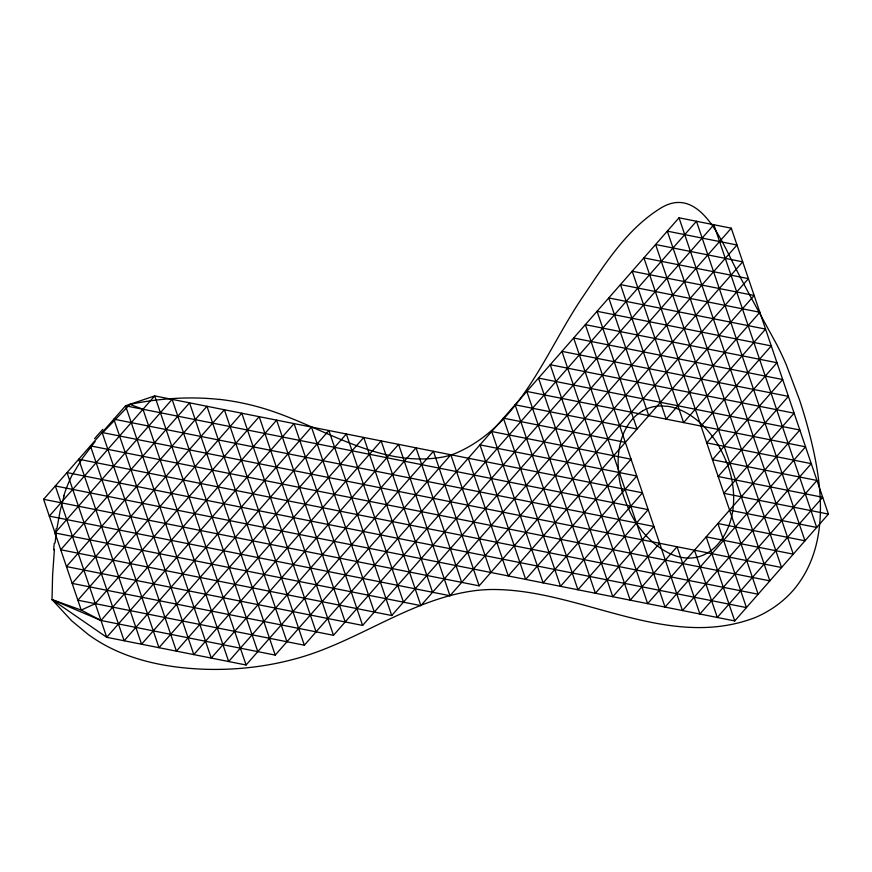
<?xml version="1.0" encoding="UTF-8"?>
<svg xmlns="http://www.w3.org/2000/svg" width="872" height="872" viewBox="0 0 872 872"><rect width="100%" height="100%" fill="white"/><g stroke="black" fill="none" stroke-linecap="round" stroke-linejoin="round"><path stroke-width="1.31" d="M219.384 399.365A254.7 254.7 0 0 1 276.675 412.761C330.575 432.011 384.596 468.253 444.208 456.786A88.464 88.464 0 0 0 454.595 453.756C519.832 426.343 544.728 353.77 581.406 298.9C603.914 265.786 626.205 229.162 661.238 207.809C694.679 187.731 715.868 228.878 728.185 253.207C743.326 284.381 760.417 314.509 776.963 344.941A330.325 330.325 0 0 1 786.173 364.507L799.57 400.019A513.848 513.848 0 0 1 807.101 424.784C821.609 477.769 832.215 542.079 794.85 588.393A99.386 99.386 0 0 1 782.108 601.157A104.215 104.215 0 0 1 770.815 609.386L766.008 612.242A115.377 115.377 0 0 1 755.588 617.409C666.949 651.635 580.022 588.404 490.696 589.516A154.29 154.29 0 0 0 476.363 590.475C410.134 598.519 356.256 643.427 292.436 659.603A291.924 291.924 0 0 1 263.104 665.707A307.304 307.304 0 0 1 243.888 668.094A314.454 314.454 0 0 1 206.119 669.304C171.849 668.192 136.959 662.164 106.417 645.901A158.922 158.922 0 0 1 88.421 634.631L71.668 620.809L52.015 599.587L52.603 575.204L54.413 549.371M55.067 542.994L56.102 534.471M56.942 528.476L60.168 510.72L64.081 495.917M73.226 473.583L82.023 458.803L95.048 441.603M490.838 572.479L450.846 454.759L275.225 655.101L101.01 620.483L81.227 610.084L43.6 499.296L125.557 405.807L154.693 395.91L642.479 492.833L560.522 586.333L503.395 418.146L625.344 442.377M316.056 631.851L241.795 413.219L77.881 600.209L304.35 645.204L224.377 409.753L72.169 583.39L333.486 635.307L259.213 416.674L95.299 603.664L81.227 610.084L52.015 599.587L106.722 637.301L246.089 664.998L433.428 451.293L479.131 585.842L748.427 278.637L643.896 257.872L758.149 594.235L78.72 459.228L141.569 644.223L328.897 430.528L391.735 615.523L60.735 549.752L189.529 402.831L275.225 655.101M304.35 645.204L679.016 217.804L731.281 228.192L828.4 514.088L734.736 620.94L55.307 485.944L106.722 637.301L294.06 423.596L362.61 625.42L66.446 566.571L206.947 406.298L286.932 641.748M333.486 635.307L696.445 221.259L804.987 540.803L717.874 523.494L746.443 607.588L67.013 472.58L124.14 640.767L311.478 427.062L374.317 612.057M362.61 625.42L713.863 224.725L816.693 527.451L729.581 510.142M391.735 615.523L731.281 228.192M420.871 605.626L736.993 245.01L667.309 231.156L781.563 567.519L102.144 432.512L176.406 651.144L363.744 437.45L420.871 605.626L55.023 532.934L172.111 399.365L257.796 651.635M246.089 664.998L154.693 395.91L49.312 516.115L449.996 595.729L742.704 261.829L655.602 244.52L769.856 580.872L90.437 445.875L158.987 647.689L346.326 433.983L403.453 602.171M701.023 426.048L771.273 345.912L597.058 311.293L637.051 429.024L515.101 404.793L577.94 589.788L648.19 509.651L125.557 405.807L211.253 658.077L398.58 444.371L449.996 595.729M659.614 543.289L612.787 596.71L538.514 378.077L799.831 430.005L647.624 603.631L561.939 351.362L788.408 396.368L718.157 476.504L822.688 497.28L717.307 617.485L694.461 550.21M103.125 432.24L129.95 404.368C159.293 398.362 189.551 396.215 219.373 399.452M642.871 410.712L638.206 413.786A42.096 41.889 55.3 0 0 633.236 418.266C619.839 432.741 616.689 453.811 618.673 472.798M828.4 514.088L723.869 493.323L794.12 413.186L550.232 364.725L630.205 600.176L677.043 546.744L699.889 614.019L816.977 480.461L712.446 459.686L782.696 379.549L573.645 338.009L665.053 607.097L805.554 446.824L526.808 391.43L595.369 593.254L653.902 526.47L113.851 419.16L193.824 654.61L381.162 440.905L432.577 592.273M43.6 499.296L479.131 585.842M129.95 404.368L142.975 409.262L228.671 661.532L416.009 447.837L461.702 582.376M52.015 599.587L101.01 620.483L276.631 420.141L345.192 621.954M720.174 448.415C709.721 429.961 693.643 412.957 672.617 407.279A47.72 47.328 -56.4 0 0 667.309 406.265L659.352 405.938L653.422 406.733A38.172 37.965 85.5 0 0 642.882 410.734M628.352 507.929C640.44 539.485 683.354 577.428 715.498 546.777C737.352 524.562 737.505 488.92 726.376 461.484M679.016 217.804L793.28 554.167L706.167 536.858L734.736 620.94M648.757 415.672L608.765 297.941L765.562 329.093L683.604 422.593L632.189 271.225L754.138 295.455L508.256 575.945L468.264 458.214M622.118 490.794L620.635 484.887M53.628 549.72A323.85 176.188 -66.7 0 1 54.271 543.332M55.285 534.808A236.225 122.745 -67.8 0 1 56.113 528.781M63.787 495.896A75.275 40.515 -67.4 0 1 72.976 473.376M94.568 438.714A220.398 93.969 -64.2 0 1 102.841 429.297M620.472 484.919A103.975 100.029 84.3 0 1 618.51 472.82M628.254 507.973A114.09 108.531 83.4 0 1 622.009 490.827M720.076 448.47A110.232 108.139 -79.9 0 1 726.267 461.528M631.056 459.195L525.674 579.4L479.982 444.862L636.767 476.014L543.103 582.867L491.688 431.509L631.056 459.195M759.85 312.274L666.175 419.127L620.483 284.588L759.85 312.274M776.985 362.73L706.734 442.867L811.265 463.642L682.471 610.563L585.352 324.657L776.985 362.73"/></g></svg>
